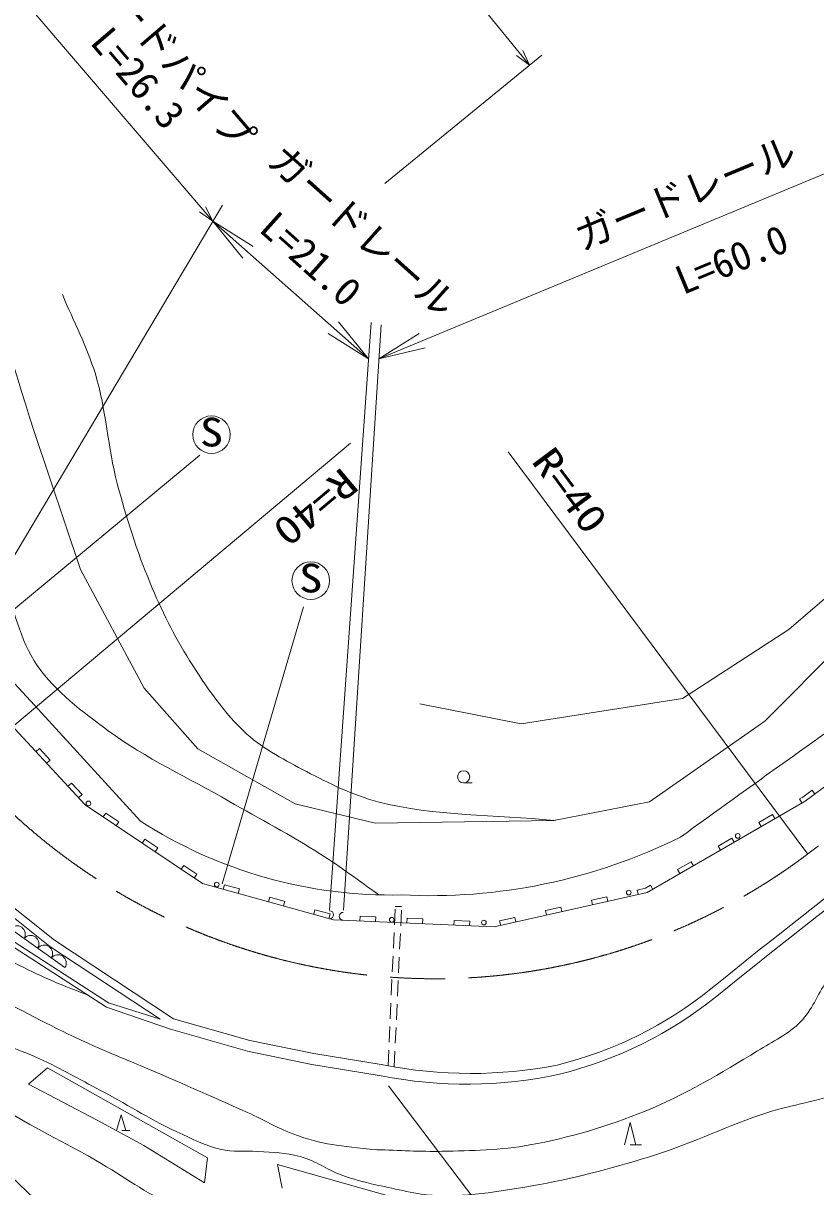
# Model space of a CAD drawing. Units: millimetres, scale not verified. Extents: x 40000 to 680000, y 20000 to 380000.
# Drawn here: x 206785 to 257366, y 243566 to 317827 of the extents above; entities that cross this region are included whole.
import ezdxf
from ezdxf.enums import TextEntityAlignment as Align

# ---------------------------------------------------------------- set-up
doc = ezdxf.new("R2010")
doc.units = ezdxf.units.MM
doc.header["$LTSCALE"] = 1000
doc.linetypes.add('CHAIN', pattern=[18.5, 12, -1.5, 3.5, -1.5])
for name, color, linetype, lineweight in [('M-BGD', 7, 'Continuous', 13), ('M-BMK', 2, 'CHAIN', 13), ('M-STR-HTXT', 7, 'Continuous', 13), ('M-WORK', 1, 'Continuous', 13)]:
    doc.layers.add(name, color=color, linetype=linetype, lineweight=lineweight)
doc.styles.add('ＭＳ ゴシック', font='')
doc.styles.get('ＭＳ ゴシック').set_extended_font_data('MS Gothic')

# ---------------------------------------------------------------- blocks, each defined once
blk = doc.blocks.new('open_arrow')
at = {"color": 0, "linetype": 'Continuous', "lineweight": -2}
blk.add_lwpolyline([(7.5, 1.25), (0, 0), (7.5, -1.25)], dxfattribs=at)

msp = doc.modelspace()

# ---------------------------------------------------------------- linework, layer by layer
at = {"layer": 'M-BGD'}
for p, q in [((218052, 290267), (204499, 279015)), ((224679, 280580), (219490, 262891)), ((204633, 277394), (207493, 274311)), ((205007, 262295), (208780, 259314)), ((204675, 261920), (208487, 258909)), ((204014, 260237), (212101, 255035)), ((204197, 260477), (212235, 255306)), ((208780, 259314), (216376, 254287)), ((208487, 258909), (215515, 254257)), ((212101, 255035), (216184, 253614)), ((212235, 255306), (215515, 254257)), ((216376, 254287), (221254, 252892)), ((216184, 253614), (221088, 252212)), ((221254, 252892), (225330, 252062)), ((221088, 252212), (225204, 251373)), ((225330, 252062), (229746, 251345)), ((208322, 251161), (207118, 250123)), ((218552, 245421), (208322, 251161)), ((225204, 251373), (229634, 250654)), ((207118, 250123), (211509, 247809)), ((212736, 247147), (213036, 248147)), ((213036, 248147), (213336, 247147)), ((211509, 247809), (214477, 246208)), ((213586, 247147), (213086, 247147)), ((214477, 246208), (218346, 243820)), ((218346, 243820), (218552, 245421)), ((223019, 244993), (223318, 243473)), ((232564, 242293), (223019, 244993))]:
    msp.add_line(p, q, dxfattribs=at)
msp.add_lwpolyline([(209448, 257559), (204216, 261261), (198961, 267106)], dxfattribs=at)
for centre in [(218801, 291569), (225137, 282252)]:
    msp.add_circle(centre, 1200, dxfattribs=at)
for centre in [(206376, 259690), (207247, 259072), (208119, 258455), (208991, 257838)]:
    msp.add_arc(centre, 535, 328.49111, 140.93381, dxfattribs=at)
for points, knots in [([(179810, 333363), (181810, 332772), (182491, 332623), (184068, 331824), (185112, 331295), (185735, 331033), (186646, 330299), (188015, 329197), (188688, 328447), (189776, 327068), (192232, 323952), (193221, 321926), (195374, 318594), (197410, 315442), (198722, 313772), (200472, 310453), (202036, 307488), (202599, 305673), (203817, 302550), (205434, 298404), (205855, 296942), (207480, 291762)], [0, 0, 0, 0, 1, 1, 1, 2, 2, 2, 3, 3, 3, 4, 4, 4, 5, 5, 5, 6, 6, 6, 7, 7, 7, 7]), ([(195944, 267008), (197272, 265277), (197654, 264764), (198877, 263436), (199979, 262238), (200554, 261503), (201841, 260507), (203409, 259294), (204426, 258797), (206184, 257879), (207983, 256941), (208672, 256673), (210938, 255784)], [0, 0, 0, 0, 1, 1, 1, 2, 2, 2, 3, 3, 3, 4, 4, 4, 4]), ([(177114, 265751), (177727, 264749), (177889, 264473), (178357, 263636), (179001, 262484), (179361, 261834), (179901, 260630), (180505, 259283), (180662, 258450), (181295, 257117), (181919, 255801), (182173, 254964), (183143, 253878), (183803, 253138), (184276, 252790), (185152, 252325), (186248, 251744), (186945, 251575), (188147, 251263), (189499, 250911), (190315, 250982), (191670, 250637), (192559, 250410), (193043, 250203), (193858, 249781), (195937, 248702), (196892, 247721), (198636, 246158), (199814, 245102), (200261, 244299), (201261, 243072), (202362, 241721), (202759, 240775), (203989, 239539), (205210, 238312), (205976, 237678), (207455, 236778), (208976, 235854), (209952, 235550), (211624, 234940), (213401, 234292), (214456, 234108), (216286, 233634), (218577, 233041), (219890, 232827), (222184, 232248), (224753, 231600), (225583, 231358), (228725, 230460)], [0, 0, 0, 0, 1, 1, 1, 2, 2, 2, 3, 3, 3, 4, 4, 4, 5, 5, 5, 6, 6, 6, 7, 7, 7, 8, 8, 8, 9, 9, 9, 10, 10, 10, 11, 11, 11, 12, 12, 12, 13, 13, 13, 14, 14, 14, 15, 15, 15, 16, 16, 16, 16]), ([(180514, 265503), (181078, 264294), (181221, 263982), (181663, 263002), (182217, 261773), (182357, 260998), (183049, 259840), (183734, 258691), (184176, 258054), (185142, 257128), (185977, 256327), (186491, 255863), (187556, 255408), (188670, 254931), (189414, 255026), (190562, 254636), (191314, 254381), (191705, 254150), (192391, 253749), (194296, 252635), (195134, 251667), (196897, 250339), (198219, 249344), (199077, 248926), (200287, 247797), (201222, 246923), (201627, 246316), (202452, 245338), (203387, 244231), (203820, 243536), (204771, 242443), (205662, 241420), (206068, 240734), (207139, 239900), (208435, 238893), (209377, 238647), (210881, 237989), (213021, 237053), (214298, 236719), (216512, 235971), (218750, 235215), (220022, 234845), (222292, 234191), (225260, 233335), (226257, 233110), (229950, 232215)], [0, 0, 0, 0, 1, 1, 1, 2, 2, 2, 3, 3, 3, 4, 4, 4, 5, 5, 5, 6, 6, 6, 7, 7, 7, 8, 8, 8, 9, 9, 9, 10, 10, 10, 11, 11, 11, 12, 12, 12, 13, 13, 13, 14, 14, 14, 15, 15, 15, 15]), ([(193632, 265140), (194649, 264270), (194966, 263974), (195722, 263130), (196667, 262076), (196897, 261244), (197842, 260190), (198810, 259109), (199491, 258621), (200696, 257812), (202306, 256730), (203400, 256453), (205137, 255591), (207548, 254394), (208857, 253637), (211315, 252540), (212450, 252034), (213103, 251793), (214246, 251306), (216933, 250160), (218431, 249501), (221096, 248305), (222233, 247795), (222817, 247387), (223983, 246947), (225977, 246194), (226890, 246193), (229343, 245927)], [0, 0, 0, 0, 1, 1, 1, 2, 2, 2, 3, 3, 3, 4, 4, 4, 5, 5, 5, 6, 6, 6, 7, 7, 7, 8, 8, 8, 9, 9, 9, 9]), ([(183882, 264183), (184059, 263254), (184139, 262920), (184448, 262160), (184821, 261241), (185107, 260734), (185754, 259983), (186551, 259057), (187168, 258692), (188182, 258012), (189090, 257405), (189650, 257141), (190638, 256677), (191432, 256304), (191958, 256267), (192719, 255831), (193741, 255246), (194235, 254792), (195168, 254075), (197405, 252354), (198625, 251345), (200742, 249480), (202280, 248126), (203015, 247232), (204496, 245817), (206054, 244327), (206746, 243267), (208513, 242031), (209925, 241044), (210843, 240684), (212399, 239944), (214489, 238949), (215715, 238511), (217873, 237674), (220823, 236530), (222426, 235712), (225488, 234914), (227602, 234363), (228391, 234194), (230968, 233788)], [0, 0, 0, 0, 1, 1, 1, 2, 2, 2, 3, 3, 3, 4, 4, 4, 5, 5, 5, 6, 6, 6, 7, 7, 7, 8, 8, 8, 9, 9, 9, 10, 10, 10, 11, 11, 11, 12, 12, 12, 13, 13, 13, 13]), ([(191491, 263410), (192460, 261933), (192831, 261456), (193841, 260328), (195340, 258652), (196426, 257941), (198255, 256634), (199884, 255471), (200803, 254803), (202588, 253900), (204544, 252910), (205780, 252668), (207772, 251754), (209365, 251023), (210205, 250505), (211758, 249690), (213800, 248618), (214862, 247854), (216960, 246894), (217869, 246479), (218373, 246203), (219342, 245963), (220261, 245736), (220818, 245900), (221760, 245815), (222815, 245719), (223430, 245771), (224452, 245494), (225549, 245198), (226038, 244688), (227110, 244311), (227974, 244007), (228298, 243918), (229364, 243660)], [0, 0, 0, 0, 1, 1, 1, 2, 2, 2, 3, 3, 3, 4, 4, 4, 5, 5, 5, 6, 6, 6, 7, 7, 7, 8, 8, 8, 9, 9, 9, 10, 10, 10, 11, 11, 11, 11]), ([(189673, 261914), (190612, 260933), (190866, 260682), (191639, 259902), (193666, 257856), (194775, 256674), (196957, 254794), (199791, 252350), (201513, 251125), (204649, 249082), (207188, 247427), (208767, 246759), (211399, 245256), (213395, 244115), (214398, 243250), (216502, 242324), (218007, 241661), (218974, 241627), (220515, 241051), (222519, 240302), (223472, 239492), (225442, 238654), (226263, 238305), (226722, 238103), (227567, 237816), (229993, 236994), (231089, 237098), (234061, 236908)], [0, 0, 0, 0, 1, 1, 1, 2, 2, 2, 3, 3, 3, 4, 4, 4, 5, 5, 5, 6, 6, 6, 7, 7, 7, 8, 8, 8, 9, 9, 9, 9]), ([(177662, 259238), (178244, 258346), (178418, 258081), (178829, 257299), (179233, 256531), (179394, 256069), (179750, 255277), (180108, 254481), (180239, 254001), (180658, 253235), (181081, 252465), (181275, 251978), (181896, 251356), (182493, 250758), (182942, 250531), (183706, 250169), (184450, 249816), (184901, 249675), (185708, 249514), (186677, 249321), (187248, 249421), (188225, 249275), (189013, 249157), (189456, 249071), (190214, 248827), (191276, 248485), (191878, 248280), (192856, 247744), (194531, 246826), (195397, 246168), (196870, 244953), (198041, 243988), (198519, 243253), (199521, 242113), (200831, 240623), (201415, 239664), (202712, 238163), (203660, 237066), (204039, 236273), (205207, 235414), (206716, 234303), (207814, 234081), (209552, 233380), (211863, 232449), (213231, 232112), (215641, 231481), (219224, 230543), (221275, 230193), (224894, 229403), (226196, 229119), (226606, 229028), (228229, 228681)], [0, 0, 0, 0, 1, 1, 1, 2, 2, 2, 3, 3, 3, 4, 4, 4, 5, 5, 5, 6, 6, 6, 7, 7, 7, 8, 8, 8, 9, 9, 9, 10, 10, 10, 11, 11, 11, 12, 12, 12, 13, 13, 13, 14, 14, 14, 15, 15, 15, 16, 16, 16, 17, 17, 17, 17])]:
    msp.add_open_spline(points, degree=3, knots=knots, dxfattribs=at)
at = {"layer": 'M-BMK'}
msp.add_line((256859, 264806), (257545, 265317), dxfattribs=at)
msp.add_arc((233029, 296476), 39634, 219.66845, 306.95937, dxfattribs=at)
at = {"layer": 'M-STR-HTXT'}
for p, q in [((239102, 315156), (225587, 331708)), ((218882, 305194), (205898, 320370)), ((229854, 307606), (239876, 315789)), ((239102, 315156), (238276, 315773)), ((239102, 315156), (238663, 316089)), ((229482, 296419), (267670, 312276)), ((219496, 306227), (204169, 280415)), ((218882, 305194), (218422, 306116)), ((218882, 305194), (218042, 305791)), ((218882, 305194), (228819, 296410)), ((228983, 298732), (226334, 261223)), ((227222, 261223), (229621, 298587)), ((230105, 250011), (239487, 237603))]:
    msp.add_line(p, q, dxfattribs=at)
at = {"layer": 'M-WORK'}
for p, q in [((207480, 291762), (210428, 282958)), ((203138, 270449), (227666, 291023)), ((256854, 264802), (237725, 290473)), ((261784, 284441), (255648, 279128)), ((210428, 282958), (214505, 275380)), ((254124, 273280), (264420, 283658)), ((255648, 279128), (248853, 274721)), ((256698, 268184), (269135, 277368)), ((214505, 275380), (217923, 271509)), ((207493, 274311), (214258, 266908)), ((238557, 273115), (232091, 274392)), ((248853, 274721), (238557, 273115)), ((246752, 268132), (254124, 273280)), ((205966, 273086), (210736, 267937)), ((207597, 271325), (207817, 271529)), ((207817, 271529), (208497, 270796)), ((217923, 271509), (224142, 268008)), ((208497, 270796), (208277, 270592)), ((209636, 269125), (209856, 269329)), ((209856, 269329), (210536, 268595)), ((234892, 269344), (235437, 269344)), ((256533, 268436), (257128, 268875)), ((257128, 268875), (257306, 268633)), ((210536, 268595), (210316, 268391)), ((240657, 266938), (246752, 268132)), ((246608, 262336), (256698, 268184)), ((256336, 268322), (256533, 268436)), ((256487, 268062), (256336, 268322)), ((210736, 267937), (218232, 262913)), ((211884, 267168), (212051, 267417)), ((212051, 267417), (212881, 266861)), ((224142, 268008), (229249, 266773)), ((212881, 266861), (212714, 266611)), ((229249, 266773), (240657, 266938)), ((253741, 266817), (254606, 267319)), ((253891, 266558), (253741, 266817)), ((254606, 267319), (254756, 267059)), ((214376, 265498), (214543, 265747)), ((214543, 265747), (215373, 265190)), ((215373, 265190), (215206, 264941)), ((251145, 265313), (252010, 265814)), ((251296, 265053), (251145, 265313)), ((252010, 265814), (252161, 265555)), ((216868, 263827), (217035, 264077)), ((217035, 264077), (217865, 263520)), ((248550, 263808), (249415, 264310)), ((248700, 263549), (248550, 263808)), ((249415, 264310), (249565, 264050)), ((217865, 263520), (217698, 263271)), ((218232, 262913), (226592, 260607)), ((219540, 262552), (219620, 262841)), ((219620, 262841), (220584, 262575)), ((220584, 262575), (220504, 262286)), ((236847, 260153), (246608, 262336)), ((245975, 262502), (246497, 262619)), ((246040, 262209), (245975, 262502)), ((246497, 262619), (246819, 262806)), ((246819, 262806), (246970, 262546)), ((222432, 261754), (222512, 262043)), ((222512, 262043), (223476, 261777)), ((223476, 261777), (223396, 261488)), ((230932, 261446), (230532, 261446)), ((240119, 261193), (241095, 261411)), ((241095, 261411), (241161, 261118)), ((243047, 261847), (244023, 262066)), ((243112, 261555), (243047, 261847)), ((244023, 262066), (244088, 261773)), ((225324, 260956), (225404, 261245)), ((225404, 261245), (226368, 260980)), ((226368, 260980), (226288, 260690)), ((228275, 260532), (228289, 260832)), ((228289, 260832), (229288, 260788)), ((229288, 260788), (229274, 260488)), ((230478, 260284), (230524, 261283)), ((230876, 260219), (230922, 261218)), ((231272, 260400), (231286, 260699)), ((231286, 260699), (232285, 260655)), ((232285, 260655), (232272, 260356)), ((237191, 260538), (238167, 260756)), ((238167, 260756), (238233, 260463)), ((240185, 260900), (240119, 261193)), ((226592, 260607), (236847, 260153)), ((234270, 260267), (234283, 260567)), ((234283, 260567), (235282, 260523)), ((235282, 260523), (235269, 260223)), ((237257, 260245), (237191, 260538)), ((230409, 258785), (230455, 259784)), ((230807, 258721), (230853, 259720)), ((230341, 257287), (230387, 258286)), ((230738, 257222), (230784, 258221)), ((230272, 255789), (230318, 256787)), ((230669, 255724), (230715, 256723)), ((230203, 254290), (230249, 255289)), ((230600, 254226), (230646, 255224)), ((230134, 252792), (230180, 253791)), ((230531, 252727), (230577, 253726)), ((230065, 251293), (230111, 252292)), ((230462, 251229), (230508, 252228)), ((245165, 246235), (245524, 247670)), ((245524, 247670), (245883, 246235)), ((245524, 246235), (246242, 246235))]:
    msp.add_line(p, q, dxfattribs=at)
for centre, radius in [((234892, 269733), 389), ((210947, 268030), 150), ((252389, 265956), 150), ((219132, 262849), 150), ((245435, 262341), 150), ((230304, 260611), 150), ((236191, 260431), 150)]:
    msp.add_circle(centre, radius, dxfattribs=at)
for centre, radius, start, end in [((1156062, -988163), 1547860, 125.27103, 125.88677), ((604626, -182786), 563909, 125.56132, 128.89302), ((604626, -182786), 563309, 125.56307, 128.87894), ((230277, 291716), 29531, 237.14875, 271.24127), ((232770, 298117), 35973, 267.04694, 296.33618), ((226340, 260926), 250, 270, 90), ((227208, 260829), 250, 90, 270), ((234922, 275623), 25005, 283.75858, 309.04391), ((234922, 275623), 25605, 283.75858, 309.04197), ((235332, 279498), 28702, 258.77645, 281.12178), ((235088, 277870), 27757, 258.66777, 282.32209)]:
    msp.add_arc(centre, radius, start, end, dxfattribs=at)
for points, knots in [([(209285, 300508), (209985, 298819), (210854, 297191), (211385, 295442), (212078, 293165), (212177, 290742), (212786, 288441), (213355, 286288), (214029, 284154), (214886, 282098), (215597, 280393), (216406, 278716), (217398, 277156), (218464, 275481), (219591, 273793), (221064, 272461), (222171, 271460), (223529, 270764), (224853, 270073), (226319, 269306), (227822, 268552), (229424, 268137), (233069, 267193), (236913, 267337), (240657, 266938)], [0, 0, 0, 0, 1, 1, 1, 2, 2, 2, 3, 3, 3, 4, 4, 4, 5, 5, 5, 6, 6, 6, 7, 7, 7, 8, 8, 8, 8]), ([(229475, 262197), (228245, 263078), (227034, 263988), (225759, 264801), (223860, 266011), (221858, 267049), (219911, 268178), (217340, 269669), (214601, 270904), (212209, 272667), (210559, 273884), (208854, 275147), (207679, 276827), (206528, 278471), (206234, 280575), (205373, 282387), (205107, 282944), (204786, 283474), (204493, 284017)], [0, 0, 0, 0, 1, 1, 1, 2, 2, 2, 3, 3, 3, 4, 4, 4, 5, 5, 5, 6, 6, 6, 6]), ([(279649, 262163), (278438, 261400), (277215, 260657), (276023, 259867), (274475, 258841), (273005, 257699), (271444, 256691), (268971, 255094), (266435, 253593), (263870, 252147), (262310, 251267), (260785, 250294), (259119, 249634), (257554, 249012), (255849, 248813), (254248, 248291), (251839, 247506), (249554, 246369), (247139, 245606), (244716, 244840), (242255, 244163), (239754, 243712), (237568, 243317), (235347, 242933), (233127, 243006), (231854, 243048), (230618, 243442), (229364, 243660)], [0, 0, 0, 0, 1, 1, 1, 2, 2, 2, 3, 3, 3, 4, 4, 4, 5, 5, 5, 6, 6, 6, 7, 7, 7, 8, 8, 8, 9, 9, 9, 9]), ([(229343, 245927), (230733, 245895), (232124, 245796), (233514, 245829), (235389, 245875), (237280, 245900), (239126, 246234), (241639, 246688), (244113, 247427), (246476, 248394), (248987, 249422), (251333, 250827), (253654, 252233), (254604, 252808), (255636, 253311), (256408, 254109), (257108, 254832), (257487, 255807), (258026, 256657)], [0, 0, 0, 0, 1, 1, 1, 2, 2, 2, 3, 3, 3, 4, 4, 4, 5, 5, 5, 6, 6, 6, 6])]:
    msp.add_open_spline(points, degree=3, knots=knots, dxfattribs=at)

# ---------------------------------------------------------------- block references
at = {"layer": 'M-STR-HTXT', "xscale": 400, "yscale": 400}
for p, rotation in [((218882, 305194), 318.5), ((228819, 296410), 138.5), ((229482, 296419), 22.6)]:
    msp.add_blockref('open_arrow', p, dxfattribs=dict(at, rotation=rotation))

# ---------------------------------------------------------------- texts
at = {"layer": 'M-BGD', "style": 'ＭＳ ゴシック', "width": 1.2}
for p in [(218052, 290267), (224387, 280950)]:
    msp.add_text('S', height=1833, dxfattribs=at).set_placement(p, align=Align.BOTTOM_LEFT)
at = {"layer": 'M-STR-HTXT', "style": 'ＭＳ ゴシック'}
for s, rotation, p in [('ガードパイプ', 310.549, (210159, 320603)), ('L=26.3', 310.549, (210561, 316224)), ('ガードレール', 318.209, (221890, 308494)), ('ガードレール', 22.55, (242654, 302769)), ('L=21.0', 318.209, (221379, 304188)), ('L=60.0', 22.55, (249104, 299967))]:
    msp.add_text(s, height=1833, rotation=rotation, dxfattribs=at).set_placement(p, align=Align.BOTTOM_LEFT)
at = {"layer": 'M-WORK', "style": 'ＭＳ ゴシック', "width": 1.2}
for rotation, p in [(306.692, (238723, 289537)), (219.989, (226789, 289973))]:
    msp.add_text('R=40', height=1833, rotation=rotation, dxfattribs=at).set_placement(p, align=Align.BOTTOM_LEFT)

doc.saveas('drawing.dxf')
